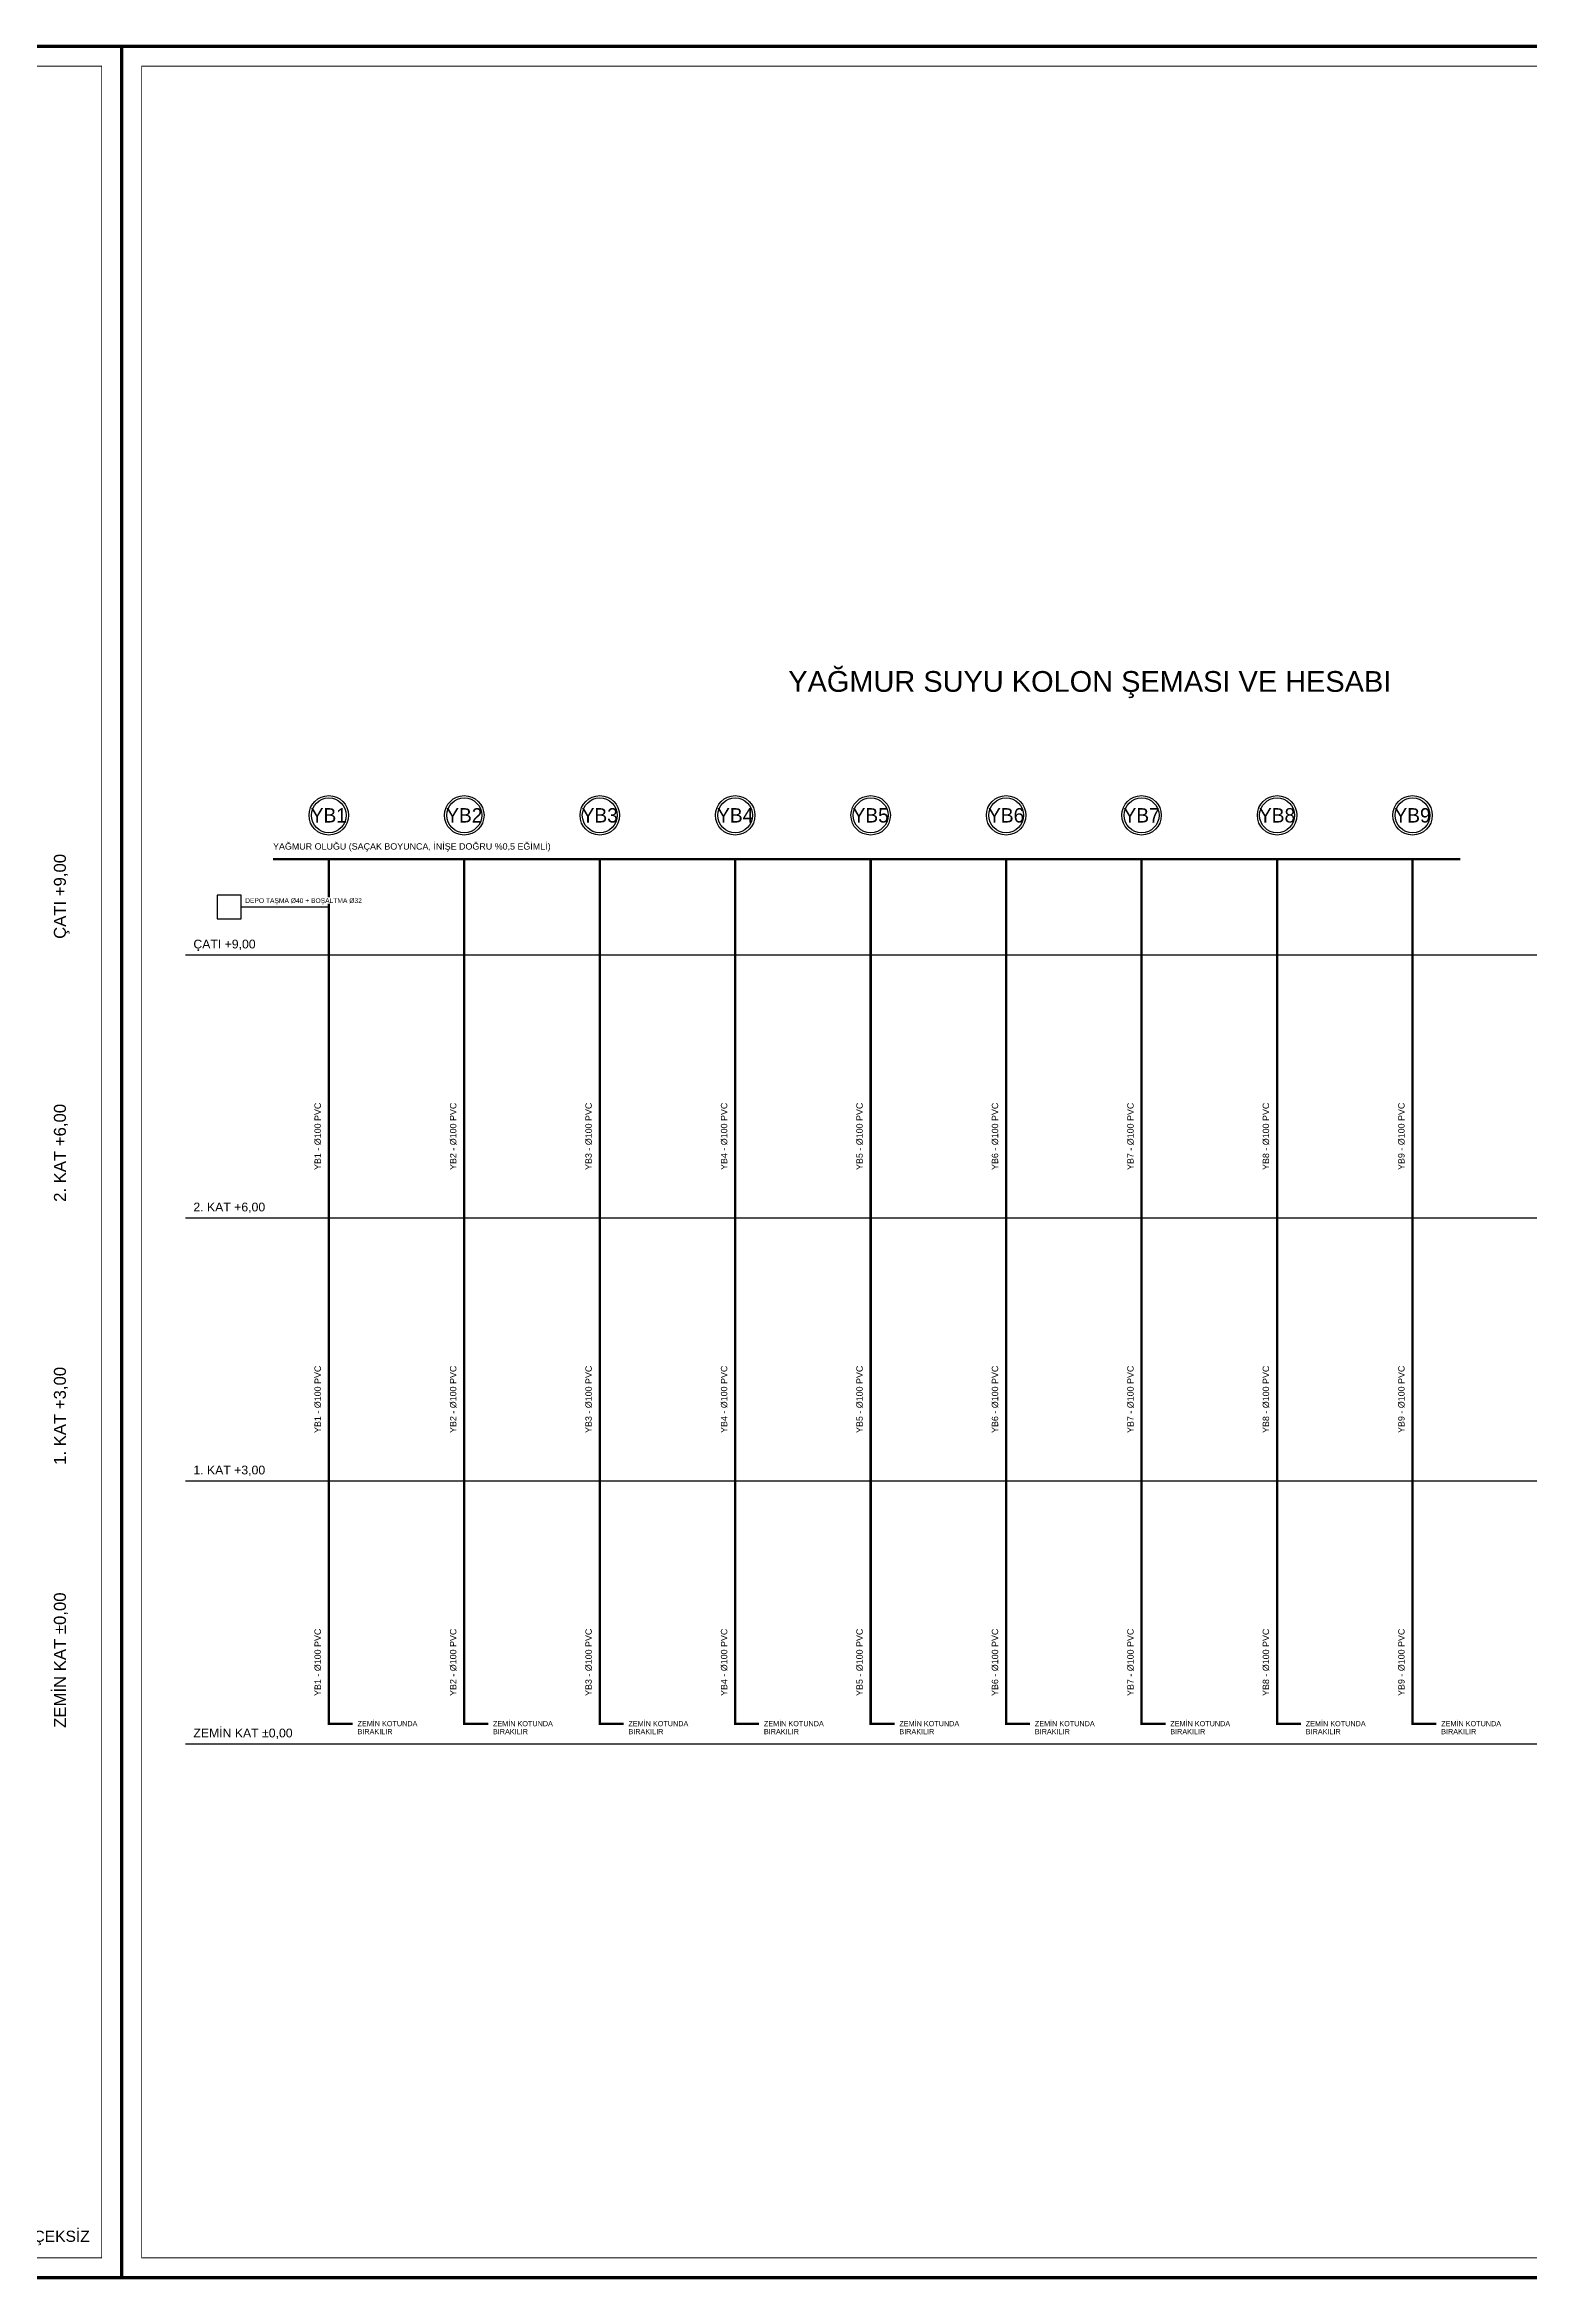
# Model space of a CAD drawing. Header units: centimetres. Extents: x -7420 to 31836, y -2 to 2802.
# Drawn here: x 26233 to 28097, y -2 to 2802 of the extents above; entities that cross this region are included whole.
import ezdxf
from ezdxf.enums import TextEntityAlignment as Align

# ---------------------------------------------------------------- set-up
doc = ezdxf.new("R2010")
doc.units = ezdxf.units.CM
doc.linetypes.add('YAGMUR HATTI', pattern=[36, 30, -6])
for name, color, linetype in [('ROTAS-KAT-ADI', 1, 'CONTINUOUS'), ('ROTAS-PAFTA', 7, 'CONTINUOUS'), ('ROTAS-SEMA', 8, 'CONTINUOUS'), ('ROTAS-SOGUKSU-BORU', 5, 'CONTINUOUS'), ('ROTAS-TEFRIS', 15, 'CONTINUOUS'), ('ROTAS-TEMIZ-SU-DEPOSU', 11, 'CONTINUOUS'), ('ROTAS-TEMIZSU-CAP', 101, 'CONTINUOUS'), ('ROTAS-YAGMUR-BORUSU', 3, 'YAGMUR HATTI'), ('ROTAS-YAGMUR-BORUSU-CAP', 3, 'CONTINUOUS'), ('ROTAS-YAZI', 7, 'CONTINUOUS')]:
    doc.layers.add(name, color=color, linetype=linetype)
doc.styles.add('ROTAS', font='arial.ttf')

# ---------------------------------------------------------------- blocks, each defined once
blk = doc.blocks.new('ROTAS-KOLON-NO-YAGMUR')
for radius in [27.5, 24.3]:
    blk.add_circle((0, 0), radius)
blk.add_attdef('K', text='', height=20).set_placement((0, 0), align=Align.MIDDLE_CENTER)

msp = doc.modelspace()

# ---------------------------------------------------------------- linework, layer by layer
at = {"layer": 'ROTAS-PAFTA'}
for points, const_width in [([(15040, 0), (26330, 0), (26330, 2800), (15040, 2800)], 4), ([(26330, 0), (28780, 0), (28780, 2800), (26330, 2800)], 4), ([(15065, 25), (26305, 25), (26305, 2775), (15065, 2775)], 1), ([(26355, 25), (28755, 25), (28755, 2775), (26355, 2775)], 1)]:
    msp.add_lwpolyline(points, close=True, dxfattribs=dict(at, const_width=const_width))
at = {"layer": 'ROTAS-SEMA'}
for points in [[(26410, 1660), (28680, 1660)], [(26410, 1330), (28680, 1330)], [(26410, 1000), (28680, 1000)], [(26410, 670), (28680, 670)]]:
    msp.add_lwpolyline(points, dxfattribs=at)
at = {"layer": 'ROTAS-SOGUKSU-BORU'}
msp.add_line((26480, 1720), (26590, 1720), dxfattribs=at)
at = {"layer": 'ROTAS-TEMIZ-SU-DEPOSU'}
msp.add_lwpolyline([(26450, 1705), (26480, 1705), (26480, 1735), (26450, 1735)], close=True, dxfattribs=at)
at = {"layer": 'ROTAS-YAGMUR-BORUSU', "const_width": 3}
for points in [[(26520, 1780), (28010, 1780)], [(26590, 1780), (26590, 695), (26620, 695)], [(26760, 1780), (26760, 695), (26790, 695)], [(26930, 1780), (26930, 695), (26960, 695)], [(27100, 1780), (27100, 695), (27130, 695)], [(27270, 1780), (27270, 695), (27300, 695)], [(27440, 1780), (27440, 695), (27470, 695)], [(27610, 1780), (27610, 695), (27640, 695)], [(27780, 1780), (27780, 695), (27810, 695)], [(27950, 1780), (27950, 695), (27980, 695)]]:
    msp.add_lwpolyline(points, dxfattribs=at)

# ---------------------------------------------------------------- block references
at = {"layer": 'ROTAS-TEFRIS'}
ref = msp.add_blockref('ROTAS-KOLON-NO-YAGMUR', (26590, 1835), dxfattribs=dict(at, xscale=0.9, yscale=0.9))
ref.add_attrib('K', 'YB1', dxfattribs={"height": 18}).set_placement((26590, 1835), align=Align.MIDDLE_CENTER)
ref = msp.add_blockref('ROTAS-KOLON-NO-YAGMUR', (26760, 1835), dxfattribs=dict(at, xscale=0.9, yscale=0.9))
ref.add_attrib('K', 'YB2', dxfattribs={"height": 18}).set_placement((26760, 1835), align=Align.MIDDLE_CENTER)
ref = msp.add_blockref('ROTAS-KOLON-NO-YAGMUR', (26930, 1835), dxfattribs=dict(at, xscale=0.9, yscale=0.9))
ref.add_attrib('K', 'YB3', dxfattribs={"height": 18}).set_placement((26930, 1835), align=Align.MIDDLE_CENTER)
ref = msp.add_blockref('ROTAS-KOLON-NO-YAGMUR', (27100, 1835), dxfattribs=dict(at, xscale=0.9, yscale=0.9))
ref.add_attrib('K', 'YB4', dxfattribs={"height": 18}).set_placement((27100, 1835), align=Align.MIDDLE_CENTER)
ref = msp.add_blockref('ROTAS-KOLON-NO-YAGMUR', (27270, 1835), dxfattribs=dict(at, xscale=0.9, yscale=0.9))
ref.add_attrib('K', 'YB5', dxfattribs={"height": 18}).set_placement((27270, 1835), align=Align.MIDDLE_CENTER)
ref = msp.add_blockref('ROTAS-KOLON-NO-YAGMUR', (27440, 1835), dxfattribs=dict(at, xscale=0.9, yscale=0.9))
ref.add_attrib('K', 'YB6', dxfattribs={"height": 18}).set_placement((27440, 1835), align=Align.MIDDLE_CENTER)
ref = msp.add_blockref('ROTAS-KOLON-NO-YAGMUR', (27610, 1835), dxfattribs=dict(at, xscale=0.9, yscale=0.9))
ref.add_attrib('K', 'YB7', dxfattribs={"height": 18}).set_placement((27610, 1835), align=Align.MIDDLE_CENTER)
ref = msp.add_blockref('ROTAS-KOLON-NO-YAGMUR', (27780, 1835), dxfattribs=dict(at, xscale=0.9, yscale=0.9))
ref.add_attrib('K', 'YB8', dxfattribs={"height": 18}).set_placement((27780, 1835), align=Align.MIDDLE_CENTER)
ref = msp.add_blockref('ROTAS-KOLON-NO-YAGMUR', (27950, 1835), dxfattribs=dict(at, xscale=0.9, yscale=0.9))
ref.add_attrib('K', 'YB9', dxfattribs={"height": 18}).set_placement((27950, 1835), align=Align.MIDDLE_CENTER)

# ---------------------------------------------------------------- texts
at = {"layer": 'ROTAS-KAT-ADI', "style": 'ROTAS'}
for s, p in [('ÇATI +9,00', (26260, 1680)), ('2. KAT +6,00', (26260, 1350)), ('1. KAT +3,00', (26260, 1020)), ('ZEMİN KAT ±0,00', (26260, 690))]:
    msp.add_text(s, height=15, rotation=90, dxfattribs=at).set_placement(p)
at = {"layer": 'ROTAS-PAFTA', "style": 'ROTAS'}
msp.add_text('SIHHİ TESİSAT AÇILIMLI KOLON ŞEMASI + RÖGAR ŞEMASI + WC/BANYO HAVALANDIRMA KOLONLARI   ÖLÇEK : ÖLÇEKSİZ', height=14, dxfattribs=at).set_placement((26290, 45), align=Align.RIGHT)
at = {"layer": 'ROTAS-YAGMUR-BORUSU-CAP', "style": 'ROTAS'}
for s, height, p in [('YAĞMUR OLUĞU (SAÇAK BOYUNCA, İNİŞE DOĞRU %0,5 EĞİMLİ)', 8, (26520, 1792)), ('ZEMİN KOTUNDA', 6.5, (26626, 692)), ('BIRAKILIR', 6.5, (26626, 682)), ('ZEMİN KOTUNDA', 6.5, (26796, 692)), ('BIRAKILIR', 6.5, (26796, 682)), ('ZEMİN KOTUNDA', 6.5, (26966, 692)), ('BIRAKILIR', 6.5, (26966, 682)), ('ZEMİN KOTUNDA', 6.5, (27136, 692)), ('BIRAKILIR', 6.5, (27136, 682)), ('ZEMİN KOTUNDA', 6.5, (27306, 692)), ('BIRAKILIR', 6.5, (27306, 682)), ('ZEMİN KOTUNDA', 6.5, (27476, 692)), ('BIRAKILIR', 6.5, (27476, 682)), ('ZEMİN KOTUNDA', 6.5, (27646, 692)), ('BIRAKILIR', 6.5, (27646, 682)), ('ZEMİN KOTUNDA', 6.5, (27816, 692)), ('BIRAKILIR', 6.5, (27816, 682)), ('ZEMİN KOTUNDA', 6.5, (27986, 692)), ('BIRAKILIR', 6.5, (27986, 682))]:
    msp.add_text(s, height=height, dxfattribs=at).set_placement(p)
for s, p in [('YB1 - Ø100 PVC', (26580, 1390)), ('YB2 - Ø100 PVC', (26750, 1390)), ('YB3 - Ø100 PVC', (26920, 1390)), ('YB4 - Ø100 PVC', (27090, 1390)), ('YB5 - Ø100 PVC', (27260, 1390)), ('YB6 - Ø100 PVC', (27430, 1390)), ('YB7 - Ø100 PVC', (27600, 1390)), ('YB8 - Ø100 PVC', (27770, 1390)), ('YB9 - Ø100 PVC', (27940, 1390)), ('YB1 - Ø100 PVC', (26580, 1060)), ('YB2 - Ø100 PVC', (26750, 1060)), ('YB3 - Ø100 PVC', (26920, 1060)), ('YB4 - Ø100 PVC', (27090, 1060)), ('YB5 - Ø100 PVC', (27260, 1060)), ('YB6 - Ø100 PVC', (27430, 1060)), ('YB7 - Ø100 PVC', (27600, 1060)), ('YB8 - Ø100 PVC', (27770, 1060)), ('YB9 - Ø100 PVC', (27940, 1060)), ('YB1 - Ø100 PVC', (26580, 730)), ('YB2 - Ø100 PVC', (26750, 730)), ('YB3 - Ø100 PVC', (26920, 730)), ('YB4 - Ø100 PVC', (27090, 730)), ('YB5 - Ø100 PVC', (27260, 730)), ('YB6 - Ø100 PVC', (27430, 730)), ('YB7 - Ø100 PVC', (27600, 730)), ('YB8 - Ø100 PVC', (27770, 730)), ('YB9 - Ø100 PVC', (27940, 730))]:
    msp.add_text(s, height=8, rotation=90, dxfattribs=at).set_placement(p)
at = {"layer": 'ROTAS-YAZI', "style": 'ROTAS'}
msp.add_text('YAĞMUR SUYU KOLON ŞEMASI VE HESABI', height=26, dxfattribs=at).set_placement((27545, 1990), align=Align.CENTER)
for s, p in [('ÇATI +9,00', (26420, 1668)), ('2. KAT +6,00', (26420, 1338)), ('1. KAT +3,00', (26420, 1008)), ('ZEMİN KAT ±0,00', (26420, 678))]:
    msp.add_text(s, height=11, dxfattribs=at).set_placement(p)

# ---------------------------------------------------------------- next in the draw order: wipeouts: each hides what was drawn before it
msp.add_wipeout([(26593.9, 1724), (26484, 1724), (26484, 1732), (26593.9, 1732)])

# ---------------------------------------------------------------- next in the draw order: texts
at = {"layer": 'ROTAS-TEMIZSU-CAP', "style": 'ROTAS'}
msp.add_text('DEPO TAŞMA Ø40 + BOŞALTMA Ø32', height=6, dxfattribs=at).set_placement((26485, 1725))

doc.saveas('drawing.dxf')
